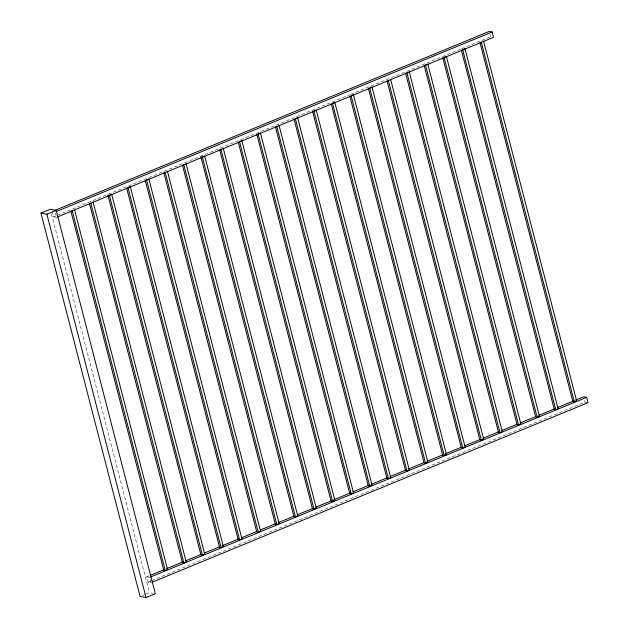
<?xml version="1.0" encoding="UTF-8"?>
<svg xmlns="http://www.w3.org/2000/svg" width="629" height="629" viewBox="0 0 629 629"><rect width="100%" height="100%" fill="white"/><g stroke="black" fill="none" stroke-linecap="round" stroke-linejoin="round"><path stroke-width="0.47" stroke-dasharray="3.15 2.36" d="M52.215 211.47L53.591 216.793L56.311 215.668M57.223 215.299L349.755 94.782M350.66 94.413L460.593 49.125M461.497 48.748L489.661 37.15M200.832 156.613L202.381 155.976M146.722 576.817L149.686 577.351L151.062 582.674L148.098 582.147L146.722 576.817L149.443 575.7M148.098 582.147L150.826 581.023M151.731 580.646L585.08 402.128L587.305 402.521M142.634 595.443L145.173 594.405M146.014 594.051L149.395 592.66L152.784 593.265M53.591 216.793L56.555 217.319L55.407 212.885M489.881 34.115L490.573 36.773M584.616 400.351L585.08 402.128M51.484 214.057L149.395 592.66"/><path stroke-width="0.94" d="M40.956 213.129L50.257 209.3L56.185 210.361L155.332 593.721L146.03 597.55L140.102 596.489L40.956 213.129L46.884 214.19L56.185 210.361M54.935 210.345L489.189 31.45L492.161 31.977L493.537 37.308L57.459 216.95M56.083 211.627L492.161 31.977M110.114 194.864L111.663 194.219L204.771 554.243L202.452 555.203L200.965 554.935L107.858 194.911M203.088 156.558L204.637 155.921L297.753 515.945L295.426 516.904L293.94 516.637L201.083 157.565M296.062 118.26L297.619 117.623L390.727 477.647L388.4 478.598L386.914 478.339L294.058 119.258M315.436 110.279L313.887 110.916L406.994 470.94L409.322 469.981L316.214 109.957M427.005 64.315L425.456 64.952L518.563 424.976L520.891 424.025L427.783 64.001M150.355 575.323L163.98 569.709M166.709 568.585L183.063 561.846M185.783 560.73L201.233 554.361M203.953 553.245L219.395 546.876M222.123 545.76L238.477 539.022M241.206 537.897L256.648 531.536M260.28 530.035L275.722 523.674M278.45 522.55L293.892 516.189M297.525 514.695L312.975 508.334M315.695 507.21L331.145 500.849M333.865 499.725L350.219 492.987M352.948 491.862L369.302 485.124M371.118 484.377L387.472 477.639M390.192 476.523L405.634 470.154M408.363 469.037L423.804 462.669M427.445 461.175L442.887 454.814M445.615 453.69L461.057 447.329M464.689 445.827L480.131 439.467M482.86 438.342L498.302 431.981M501.934 430.488L517.384 424.127M520.104 423.002L535.554 416.642M539.187 415.14L554.629 408.779M557.357 407.655L573.711 400.917M575.527 400.17L583.704 396.805L586.668 397.331L588.044 402.654L151.974 582.297M70.912 211.187L163.776 570.259L165.262 570.527L167.581 569.567L74.474 209.543M89.507 203.529L182.371 562.601L183.857 562.861L186.176 561.909L93.068 201.885M221.046 547.544L223.366 546.585L130.258 186.561L127.939 187.521L221.046 547.544L219.56 547.277L126.696 188.205M239.641 539.886L241.968 538.927L148.853 178.903L146.533 179.863L239.641 539.886L238.155 539.619L145.291 180.547M163.886 172.881L256.75 531.961L258.236 532.22L260.563 531.269L167.448 171.245M182.489 165.223L275.345 524.295L276.831 524.562L279.158 523.603L186.042 163.579M219.678 149.906L312.534 508.979L314.02 509.238L316.348 508.287L223.232 148.263M332.615 501.58L334.942 500.621L241.827 140.597L239.507 141.556L332.615 501.58L331.129 501.313L238.273 142.24M351.21 493.922L353.537 492.963L260.43 132.939L258.102 133.898L351.21 493.922L349.724 493.655L256.868 134.582M275.463 126.924L368.319 485.997L369.805 486.264L372.132 485.305L279.024 125.281M425.589 463.282L427.917 462.323L334.809 102.299L332.482 103.258L425.589 463.282L424.103 463.015L331.247 103.942M444.184 455.616L446.511 454.665L353.404 94.641L351.076 95.592L444.184 455.616L442.698 455.357L349.842 96.284M462.779 447.958L465.106 446.999L371.998 86.975L369.671 87.934L462.779 447.958L461.301 447.691L368.437 88.618M387.032 80.96L479.896 440.033L481.374 440.3L483.701 439.341L390.593 79.317M405.626 73.302L498.49 432.375L499.969 432.642L502.296 431.683L409.188 71.659M537.158 417.318L539.485 416.359L446.378 56.335L444.05 57.294L537.158 417.318L535.68 417.051L442.816 57.978M555.753 409.66L558.08 408.701L464.973 48.677L462.645 49.636L555.753 409.66L554.275 409.393L461.411 50.32M480.006 42.662L572.87 401.734L574.348 401.994L576.675 401.043L483.567 41.019M150.59 576.974L586.668 397.331M537.999 416.099L539.485 416.359M518.563 424.976L517.085 424.717L424.221 65.636M445.025 454.397L446.511 454.665M426.431 462.056L427.917 462.323M406.994 470.94L405.508 470.673L312.652 111.6M333.456 500.362L334.942 500.621M481.24 41.97L574.348 401.994M406.861 72.618L499.969 432.642M388.266 80.276L481.374 440.3M295.292 118.574L388.4 478.598M276.697 126.24L369.805 486.264M220.913 149.215L314.02 509.238M202.318 156.88L295.426 516.904M183.723 164.539L276.831 524.562M165.128 172.197L258.236 532.22M109.344 195.179L202.452 555.203M90.749 202.837L183.857 562.861M72.154 210.503L165.262 570.527M46.884 214.19L146.03 597.55"/></g></svg>
